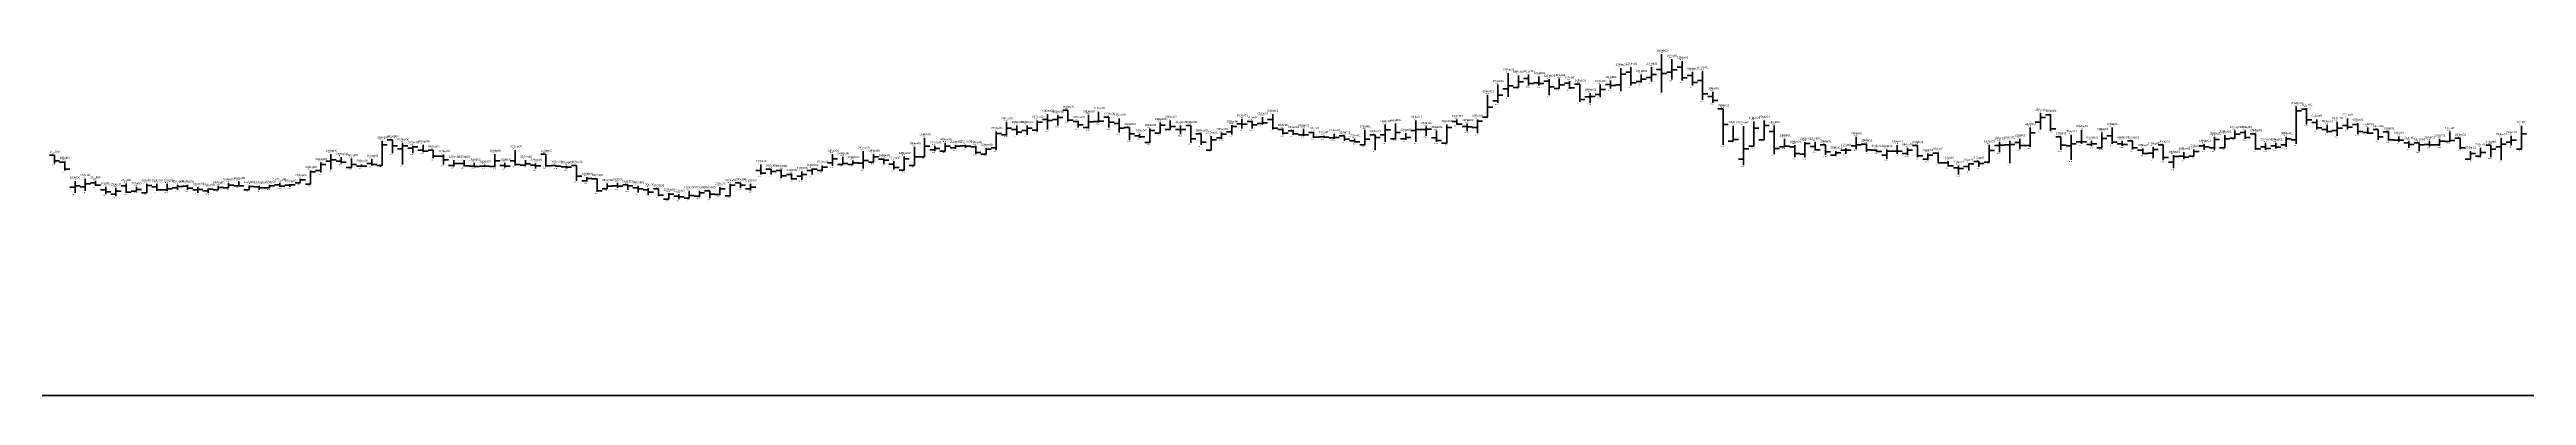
# Model space of a CAD drawing. Header units: inches. Extents: x 0 to 30000, y -20 to 2443.
# Drawn here: x 1365.5 to 1607.5, y 0 to 33.8 of the extents above; entities that cross this region are included whole.
import ezdxf

# ---------------------------------------------------------------- set-up
doc = ezdxf.new("R2010")
doc.units = ezdxf.units.IN
doc.header["$MEASUREMENT"] = 0
for name, color, linetype in [('axis', 7, 'Continuous'), ('DATE', 7, 'Continuous'), ('Graph', 7, 'Continuous'), ('Rate', 7, 'Continuous')]:
    doc.layers.add(name, color=color, linetype=linetype)
doc.styles.get("Standard").update_dxf_attribs({"font": 'arial.ttf'})

msp = doc.modelspace()

# ---------------------------------------------------------------- linework, layer by layer
at = {"layer": 'axis', "color": 7, "lineweight": 35}
msp.add_line((0, 0), (30000, 0), dxfattribs=at)
at = {"layer": 'Graph', "color": 3, "lineweight": 35}
for p, q in [((1508, 31.5), (1508, 29.2)), ((1519, 32), (1519, 29.75)), ((1522, 32.1), (1522, 30.7)), ((1524, 31.6), (1523.5, 31.6)), ((1524, 32.89), (1524, 30.91)), ((1524, 31.845), (1524.5, 31.845)), ((1506, 29.39), (1506, 27.2)), ((1507, 30.4), (1507, 28.6)), ((1507, 29.355), (1507.5, 29.355)), ((1508, 30), (1507.5, 30)), ((1508, 30.27), (1508.5, 30.27)), ((1509, 30.105), (1508.5, 30.105)), ((1509, 31.3), (1509, 30.105)), ((1509, 30.68), (1509.5, 30.68)), ((1513, 30.005), (1512.5, 30.005)), ((1513, 30.99), (1513, 30.005)), ((1513, 30.38), (1513.5, 30.38)), ((1516, 29.2), (1515.5, 29.2)), ((1516, 29.55), (1516, 28.62)), ((1516, 29.23), (1516.5, 29.23)), ((1517, 29.425), (1516.5, 29.425)), ((1517, 30.4), (1517, 29.21)), ((1517, 29.93), (1517.5, 29.93)), ((1519, 30.37), (1518.5, 30.37)), ((1519, 31.415), (1519.5, 31.415)), ((1521, 30.69), (1520.5, 30.69)), ((1521, 31.39), (1521, 30.6)), ((1521, 30.92), (1521.5, 30.92)), ((1522, 31.1), (1521.5, 31.1)), ((1522, 31.375), (1522.5, 31.375)), ((1459, 26.745), (1459, 25.43)), ((1462, 26.9), (1462, 25.8)), ((1462, 26.725), (1462.5, 26.725)), ((1464, 27), (1463.5, 27)), ((1464, 27.4), (1464, 26.41)), ((1464, 27.175), (1464.5, 27.175)), ((1467, 27.44), (1467, 26.11)), ((1467, 26.765), (1467.5, 26.765)), ((1468, 26.8), (1467.5, 26.8)), ((1468, 27.75), (1468, 26.7)), ((1468, 26.83), (1468.5, 26.83)), ((1474, 26.69), (1474, 25.65)), ((1475, 26.9), (1475, 26)), ((1484, 27.225), (1484, 26.5)), ((1484, 26.655), (1484.5, 26.655)), ((1499, 26.9), (1499, 24.8)), ((1505, 27), (1505, 25.65)), ((1505, 26.815), (1505.5, 26.815)), ((1506, 27.2), (1505.5, 27.2)), ((1506, 28.2), (1506.5, 28.2)), ((1507, 28.8), (1506.5, 28.8)), ((1532, 26.8), (1532, 24.38)), ((1533, 26.9), (1533, 25)), ((1560, 26.73), (1559.5, 26.73)), ((1560, 27.6), (1560, 26)), ((1560, 27.18), (1560.5, 27.18)), ((1585, 28.245), (1585, 24.6)), ((1585, 27.825), (1585.5, 27.825)), ((1589, 26.77), (1589, 25.4)), ((1398, 24.9), (1398, 22.5)), ((1398, 24.515), (1398.5, 24.515)), ((1400, 24.69), (1400, 22.6)), ((1400, 24.415), (1400.5, 24.415)), ((1401, 24.4), (1401, 23.7)), ((1401, 24.31), (1401.5, 24.31)), ((1450, 24.3), (1450, 22.5)), ((1451, 25.2), (1451, 23.35)), ((1451, 24.385), (1451.5, 24.385)), ((1452, 24.4), (1452, 23.9)), ((1453, 24.69), (1453, 23.9)), ((1453, 24.385), (1453.5, 24.385)), ((1454, 24.2), (1453.5, 24.2)), ((1454, 24.47), (1454, 24.11)), ((1454, 24.395), (1454.5, 24.395)), ((1458, 24.2), (1457.5, 24.2)), ((1458, 25.8), (1458, 24)), ((1458, 25.615), (1458.5, 25.615)), ((1459, 25.5), (1458.5, 25.5)), ((1459, 26.145), (1459.5, 26.145)), ((1461, 25.9), (1460.5, 25.9)), ((1461, 26.4), (1461, 25.5)), ((1461, 26.145), (1461.5, 26.145)), ((1462, 25.945), (1461.5, 25.945)), ((1467, 26.22), (1466.5, 26.22)), ((1473, 24.75), (1472.5, 24.75)), ((1473, 26.1), (1473, 24.7)), ((1473, 25.905), (1473.5, 25.905)), ((1474, 25.65), (1473.5, 25.65)), ((1474, 26.425), (1474.5, 26.425)), ((1475, 26), (1474.5, 26)), ((1475, 26.29), (1475.5, 26.29)), ((1479, 25.35), (1479, 24)), ((1479, 24.99), (1479.5, 24.99)), ((1480, 25.2), (1479.5, 25.2)), ((1480, 25.7), (1480, 25.105)), ((1480, 25.555), (1480.5, 25.555)), ((1481, 25.785), (1480.5, 25.785)), ((1481, 26.44), (1481, 25.505)), ((1481, 26.295), (1481.5, 26.295)), ((1484, 26.61), (1483.5, 26.61)), ((1491, 25.2), (1490.5, 25.2)), ((1491, 25.6), (1491, 25.1)), ((1491, 25.225), (1491.5, 25.225)), ((1494, 24.51), (1493.5, 24.51)), ((1494, 25.97), (1494, 24.51)), ((1494, 25.07), (1494.5, 25.07)), ((1496, 25.49), (1495.5, 25.49)), ((1496, 26.495), (1496, 24.8)), ((1496, 25.975), (1496.5, 25.975)), ((1497, 25.105), (1496.5, 25.105)), ((1497, 26.595), (1497, 25.105)), ((1497, 25.725), (1497.5, 25.725)), ((1498, 25.11), (1497.5, 25.11)), ((1498, 25.65), (1498, 25)), ((1498, 25.24), (1498.5, 25.24)), ((1499, 25.9), (1498.5, 25.9)), ((1499, 26.005), (1499.5, 26.005)), ((1500, 26), (1499.5, 26)), ((1500, 26.295), (1500, 25.4)), ((1500, 26.045), (1500.5, 26.045)), ((1502, 24.66), (1501.5, 24.66)), ((1502, 26.5), (1502, 24.66)), ((1502, 26.22), (1502.5, 26.22)), ((1505, 26.2), (1504.5, 26.2)), ((1530, 24.855), (1529.5, 24.855)), ((1530, 26.38), (1530, 24.855)), ((1530, 25.045), (1530.5, 25.045)), ((1531, 26.35), (1531, 22.535)), ((1532, 24.38), (1531.5, 24.38)), ((1532, 26.13), (1532.5, 26.13)), ((1533, 25), (1532.5, 25)), ((1533, 26.395), (1533.5, 26.395)), ((1535, 24.3), (1534.5, 24.3)), ((1535, 25.1), (1535, 24.3)), ((1535, 24.39), (1535.5, 24.39)), ((1537, 24.775), (1537, 23.265)), ((1537, 24.645), (1537.5, 24.645)), ((1542, 24.4), (1541.5, 24.4)), ((1542, 25.28), (1542, 24.1)), ((1542, 24.505), (1542.5, 24.505)), ((1547, 24.2), (1547, 23.51)), ((1555, 24.5), (1555, 22.795)), ((1556, 24.45), (1555.5, 24.45)), ((1556, 24.795), (1556, 23.8)), ((1556, 24.47), (1556.5, 24.47)), ((1557, 24.5), (1556.5, 24.5)), ((1557, 24.9), (1557, 22.71)), ((1557, 24.535), (1557.5, 24.535)), ((1559, 24.45), (1558.5, 24.45)), ((1559, 26.2), (1559, 24.3)), ((1559, 25.695), (1559.5, 25.695)), ((1563, 24.4), (1562.5, 24.4)), ((1563, 25.5), (1563, 23.03)), ((1563, 24.6), (1563.5, 24.6)), ((1564, 24.8), (1563.5, 24.8)), ((1564, 25.99), (1564, 24.6)), ((1564, 24.8), (1564.5, 24.8)), ((1565, 24.55), (1564.5, 24.55)), ((1565, 24.9), (1565, 24.365)), ((1565, 24.595), (1565.5, 24.595)), ((1566, 24.225), (1565.5, 24.225)), ((1566, 25.715), (1566, 24.225)), ((1566, 25.14), (1566.5, 25.14)), ((1571, 24.3), (1571, 23.2)), ((1577, 24.2), (1576.5, 24.2)), ((1577, 25.295), (1577, 24)), ((1577, 25.03), (1577.5, 25.03)), ((1578, 24.2), (1577.5, 24.2)), ((1578, 25.465), (1578, 24.2)), ((1578, 25.11), (1578.5, 25.11)), ((1579, 25.145), (1578.5, 25.145)), ((1579, 25.9), (1579, 25.14)), ((1579, 25.56), (1579.5, 25.56)), ((1584, 24.5), (1583.5, 24.5)), ((1584, 25.3), (1584, 24.3)), ((1584, 25.09), (1584.5, 25.09)), ((1585, 25), (1584.5, 25)), ((1589, 25.9), (1588.5, 25.9)), ((1589, 26.125), (1589.5, 26.125)), ((1599, 24.5), (1598.5, 24.5)), ((1599, 25.095), (1599, 24.41)), ((1599, 24.865), (1599.5, 24.865)), ((1600, 24.83), (1599.5, 24.83)), ((1600, 25.8), (1600, 24.83)), ((1600, 24.945), (1600.5, 24.945)), ((1603, 24.2), (1603, 23.41)), ((1605, 24.3), (1604.5, 24.3)), ((1605, 25.205), (1605, 23)), ((1605, 24.58), (1605.5, 24.58)), ((1606, 24.78), (1605.5, 24.78)), ((1606, 25.4), (1606, 24.435)), ((1606, 24.98), (1606.5, 24.98)), ((1607, 26.38), (1607, 24.075)), ((1607, 25.575), (1607.5, 25.575)), ((1391, 22), (1391, 20.65)), ((1391, 21.865), (1391.5, 21.865)), ((1392, 22), (1391.5, 22)), ((1392, 22.78), (1392, 21.8)), ((1392, 22.59), (1392.5, 22.59)), ((1393, 22.9), (1392.5, 22.9)), ((1393, 23.6), (1393, 22.1)), ((1393, 23.045), (1393.5, 23.045)), ((1395, 22.305), (1394.5, 22.305)), ((1395, 23.16), (1395, 22.3)), ((1395, 22.58), (1395.5, 22.58)), ((1396, 22.415), (1395.5, 22.415)), ((1396, 22.6), (1396, 22.4)), ((1396, 22.43), (1396.5, 22.43)), ((1398, 22.5), (1397.5, 22.5)), ((1400, 24.105), (1399.5, 24.105)), ((1401, 24.19), (1400.5, 24.19)), ((1405, 22.5), (1404.5, 22.5)), ((1405, 23), (1405, 22.4)), ((1405, 22.7), (1405.5, 22.7)), ((1408, 22.415), (1407.5, 22.415)), ((1408, 22.55), (1408, 22.38)), ((1408, 22.415), (1408.5, 22.415)), ((1409, 22.4), (1408.5, 22.4)), ((1409, 23.6), (1409, 22.31)), ((1409, 22.96), (1409.5, 22.96)), ((1412, 22.525), (1411.5, 22.525)), ((1412, 23), (1412, 22.525)), ((1412, 22.665), (1412.5, 22.665)), ((1439, 21.89), (1439, 21.1)), ((1440, 22), (1439.5, 22)), ((1440, 22.2), (1440, 21.6)), ((1440, 22.12), (1440.5, 22.12)), ((1441, 22), (1440.5, 22)), ((1441, 22.5), (1441, 21.95)), ((1441, 22.31), (1441.5, 22.31)), ((1442, 22.75), (1441.5, 22.75)), ((1442, 23.6), (1442, 22.45)), ((1442, 23.13), (1442.5, 23.13)), ((1443, 22.6), (1442.5, 22.6)), ((1443, 23.34), (1443, 22.6)), ((1443, 22.695), (1443.5, 22.695)), ((1444, 22.6), (1443.5, 22.6)), ((1444, 22.98), (1444, 22.6)), ((1444, 22.76), (1444.5, 22.76)), ((1445, 22.725), (1444.5, 22.725)), ((1445, 23.9), (1445, 22.2)), ((1445, 22.965), (1445.5, 22.965)), ((1446, 22.81), (1445.5, 22.81)), ((1446, 23.59), (1446, 22.8)), ((1446, 23.345), (1446.5, 23.345)), ((1449, 22.025), (1448.5, 22.025)), ((1449, 23.365), (1449, 22.025)), ((1449, 23.15), (1449.5, 23.15)), ((1450, 22.5), (1449.5, 22.5)), ((1450, 23.33), (1450.5, 23.33)), ((1451, 23.35), (1450.5, 23.35)), ((1452, 24.03), (1451.5, 24.03)), ((1452, 24.145), (1452.5, 24.145)), ((1453, 23.9), (1452.5, 23.9)), ((1457, 23.6), (1456.5, 23.6)), ((1457, 24.18), (1457, 23.6)), ((1457, 24.09), (1457.5, 24.09)), ((1479, 24), (1478.5, 24)), ((1531, 23.1), (1530.5, 23.1)), ((1531, 24.13), (1531.5, 24.13)), ((1537, 23.6), (1536.5, 23.6)), ((1540, 23.515), (1539.5, 23.515)), ((1540, 23.9), (1540, 23.515)), ((1540, 23.735), (1540.5, 23.735)), ((1541, 23.99), (1540.5, 23.99)), ((1541, 24.185), (1541, 23.64)), ((1541, 23.995), (1541.5, 23.995)), ((1545, 23.5), (1544.5, 23.5)), ((1545, 24.05), (1545, 23.155)), ((1545, 23.89), (1545.5, 23.89)), ((1547, 23.65), (1546.5, 23.65)), ((1547, 23.98), (1547.5, 23.98)), ((1549, 23.1), (1548.5, 23.1)), ((1549, 23.66), (1549, 23.01)), ((1549, 23.49), (1549.5, 23.49)), ((1553, 22.395), (1552.5, 22.395)), ((1553, 22.7), (1553, 22)), ((1553, 22.64), (1553.5, 22.64)), ((1555, 22.8), (1554.5, 22.8)), ((1555, 23.945), (1555.5, 23.945)), ((1571, 23.695), (1570.5, 23.695)), ((1571, 24.045), (1571.5, 24.045)), ((1573, 22.8), (1572.5, 22.8)), ((1573, 23.5), (1573, 22.215)), ((1573, 23.355), (1573.5, 23.355)), ((1575, 23.4), (1574.5, 23.4)), ((1575, 24.06), (1575, 23.4)), ((1575, 23.86), (1575.5, 23.86)), ((1602, 23.115), (1601.5, 23.115)), ((1602, 23.9), (1602, 23.11)), ((1602, 23.665), (1602.5, 23.665)), ((1603, 23.41), (1602.5, 23.41)), ((1603, 23.77), (1603.5, 23.77)), ((1607, 24.1), (1606.5, 24.1)), ((1368, 20.355), (1367.5, 20.355)), ((1368, 20.965), (1368, 19.805)), ((1368, 20.485), (1368.5, 20.485)), ((1369, 20.4), (1368.5, 20.4)), ((1369, 21.2), (1369, 20.005)), ((1369, 20.695), (1369.5, 20.695)), ((1372, 19.7), (1371.5, 19.7)), ((1372, 20.3), (1372, 19.5)), ((1372, 19.99), (1372.5, 19.99)), ((1374, 19.985), (1373.5, 19.985)), ((1374, 20.39), (1374, 19.985)), ((1374, 20.155), (1374.5, 20.155)), ((1375, 19.8), (1374.5, 19.8)), ((1375, 20.7), (1375, 19.8)), ((1375, 20.545), (1375.5, 20.545)), ((1377, 20.1), (1376.5, 20.1)), ((1377, 20.685), (1377, 20.025)), ((1377, 20.215), (1377.5, 20.215)), ((1378, 20.3), (1377.5, 20.3)), ((1378, 20.59), (1378, 20.1)), ((1378, 20.425), (1378.5, 20.425)), ((1380, 20.12), (1379.5, 20.12)), ((1380, 20.36), (1380, 19.825)), ((1380, 20.135), (1380.5, 20.135)), ((1381, 20), (1380.5, 20)), ((1381, 20.25), (1381, 19.82)), ((1381, 20.17), (1381.5, 20.17)), ((1382, 20.1), (1381.5, 20.1)), ((1382, 20.49), (1382, 20.1)), ((1382, 20.33), (1382.5, 20.33)), ((1383, 20.3), (1382.5, 20.3)), ((1383, 20.8), (1383, 20.3)), ((1383, 20.57), (1383.5, 20.57)), ((1384, 20.505), (1383.5, 20.505)), ((1384, 20.925), (1384, 20.5)), ((1384, 20.505), (1384.5, 20.505)), ((1385, 20.1), (1384.5, 20.1)), ((1385, 20.54), (1385, 20.1)), ((1385, 20.44), (1385.5, 20.44)), ((1387, 20.3), (1386.5, 20.3)), ((1387, 20.56), (1387, 20.3)), ((1387, 20.5), (1387.5, 20.5)), ((1389, 20.55), (1388.5, 20.55)), ((1389, 20.65), (1389, 20.405)), ((1389, 20.605), (1389.5, 20.605)), ((1390, 20.8), (1389.5, 20.8)), ((1390, 21.2), (1390, 20.8)), ((1390, 21.075), (1390.5, 21.075)), ((1391, 20.655), (1390.5, 20.655)), ((1418, 21), (1417.5, 21)), ((1418, 21.35), (1418, 20.91)), ((1418, 21.215), (1418.5, 21.215)), ((1420, 20.2), (1419.5, 20.2)), ((1420, 20.725), (1420, 20.2)), ((1420, 20.48), (1420.5, 20.48)), ((1426, 19.79), (1426, 19.2)), ((1426, 19.68), (1426.5, 19.68)), ((1428, 20), (1428, 19.3)), ((1428, 19.57), (1428.5, 19.57)), ((1429, 19.5), (1428.5, 19.5)), ((1429, 20), (1429, 19.4)), ((1429, 19.8), (1429.5, 19.8)), ((1431, 19.65), (1430.5, 19.65)), ((1431, 20.38), (1431, 19.6)), ((1431, 20.195), (1431.5, 20.195)), ((1432, 19.525), (1431.5, 19.525)), ((1432, 20.68), (1432, 19.525)), ((1432, 20.555), (1432.5, 20.555)), ((1434, 20.215), (1433.5, 20.215)), ((1434, 20.7), (1434, 20.035)), ((1434, 20.375), (1434.5, 20.375)), ((1439, 21.45), (1438.5, 21.45)), ((1439, 21.595), (1439.5, 21.595)), ((1426, 19.21), (1425.5, 19.21)), ((1428, 19.3), (1427.5, 19.3))]:
    msp.add_line(p, q, dxfattribs=at)
at = {"layer": 'Graph', "color": 1, "lineweight": 35}
for p, q in [((1520, 31.6), (1519.5, 31.6)), ((1520, 32.1), (1520, 30.3)), ((1523, 31.89), (1522.5, 31.89)), ((1523, 33.37), (1523, 29.61)), ((1523, 31.48), (1523.5, 31.48)), ((1525, 32.1), (1524.5, 32.1)), ((1525, 32.7), (1525, 30.8)), ((1526, 31.61), (1526, 30.3)), ((1527, 31.74), (1527, 28.9)), ((1510, 31), (1509.5, 31)), ((1510, 31.39), (1510, 30.315)), ((1510, 30.515), (1510.5, 30.515)), ((1511, 30.58), (1510.5, 30.58)), ((1511, 31.19), (1511, 30.31)), ((1511, 30.5), (1511.5, 30.5)), ((1512, 30.75), (1511.5, 30.75)), ((1512, 30.925), (1512, 29.35)), ((1512, 30.165), (1512.5, 30.165)), ((1514, 30.54), (1513.5, 30.54)), ((1514, 30.75), (1514, 30)), ((1514, 30.09), (1514.5, 30.09)), ((1515, 30.45), (1514.5, 30.45)), ((1515, 30.45), (1515, 28.7)), ((1518, 30.4), (1517.5, 30.4)), ((1518, 30.8), (1518, 30.015)), ((1518, 30.305), (1518.5, 30.305)), ((1520, 30.56), (1520.5, 30.56)), ((1525, 31.045), (1525.5, 31.045)), ((1526, 31.3), (1525.5, 31.3)), ((1526, 30.615), (1526.5, 30.615)), ((1527, 30.8), (1526.5, 30.8)), ((1527, 29.495), (1527.5, 29.495)), ((1528, 29.25), (1527.5, 29.25)), ((1528, 29.685), (1528, 28.62)), ((1463, 27), (1462.5, 27)), ((1463, 27.5), (1463, 26.01)), ((1463, 26.89), (1463.5, 26.89)), ((1465, 27.9), (1464.5, 27.9)), ((1465, 27.9), (1465, 26.805)), ((1465, 26.92), (1465.5, 26.92)), ((1466, 26.8), (1465.5, 26.8)), ((1466, 26.87), (1466, 26.2)), ((1469, 27.2), (1468.5, 27.2)), ((1469, 27.2), (1469, 26.205)), ((1469, 26.72), (1469.5, 26.72)), ((1470, 27.1), (1470, 25.7)), ((1482, 27.04), (1482, 26.1)), ((1483, 26.78), (1482.5, 26.78)), ((1483, 26.84), (1483, 26.1)), ((1485, 27), (1484.5, 27)), ((1485, 27.5), (1485, 26)), ((1503, 26.8), (1502.5, 26.8)), ((1503, 26.975), (1503, 26.5)), ((1515, 28.955), (1515.5, 28.955)), ((1528, 28.85), (1528.5, 28.85)), ((1529, 28.03), (1528.5, 28.03)), ((1529, 28.03), (1529, 24.51)), ((1561, 27.45), (1560.5, 27.45)), ((1561, 27.5), (1561, 25.89)), ((1586, 28), (1585.5, 28)), ((1586, 28.1), (1586, 26.51)), ((1586, 26.94), (1586.5, 26.94)), ((1587, 26.7), (1586.5, 26.7)), ((1587, 27), (1587, 26)), ((1590, 27.1), (1590, 26)), ((1591, 26.635), (1591, 25.56)), ((1399, 25), (1398.5, 25)), ((1399, 25), (1399, 23.7)), ((1399, 24.41), (1399.5, 24.41)), ((1402, 24.5), (1402, 23.805)), ((1455, 24.4), (1454.5, 24.4)), ((1455, 24.5), (1455, 24.2)), ((1455, 24.385), (1455.5, 24.385)), ((1456, 24.3), (1455.5, 24.3)), ((1456, 24.4), (1456, 23.635)), ((1460, 26), (1459.5, 26)), ((1460, 26.4), (1460, 25.5)), ((1460, 25.735), (1460.5, 25.735)), ((1466, 26.45), (1466.5, 26.45)), ((1470, 26.6), (1469.5, 26.6)), ((1470, 26.125), (1470.5, 26.125)), ((1471, 26.2), (1470.5, 26.2)), ((1471, 26.2), (1471, 24.975)), ((1471, 25.585), (1471.5, 25.585)), ((1472, 25.4), (1471.5, 25.4)), ((1472, 25.57), (1472, 25.205)), ((1472, 25.305), (1472.5, 25.305)), ((1476, 26.005), (1475.5, 26.005)), ((1476, 26.4), (1476, 25.555)), ((1476, 25.995), (1476.5, 25.995)), ((1477, 26.4), (1476.5, 26.4)), ((1477, 26.4), (1477, 24.72)), ((1477, 25.09), (1477.5, 25.09)), ((1478, 25.575), (1477.5, 25.575)), ((1478, 25.575), (1478, 24.5)), ((1478, 24.775), (1478.5, 24.775)), ((1482, 26.55), (1481.5, 26.55)), ((1482, 26.525), (1482.5, 26.525)), ((1483, 26.465), (1483.5, 26.465)), ((1485, 26.15), (1485.5, 26.15)), ((1486, 26), (1485.5, 26)), ((1486, 26.1), (1486, 25.515)), ((1486, 25.635), (1486.5, 25.635)), ((1487, 25.89), (1486.5, 25.89)), ((1487, 25.9), (1487, 25.5)), ((1487, 25.58), (1487.5, 25.58)), ((1488, 25.5), (1487.5, 25.5)), ((1488, 26.07), (1488, 25.405)), ((1488, 25.495), (1488.5, 25.495)), ((1489, 25.7), (1488.5, 25.7)), ((1489, 25.795), (1489, 25.2)), ((1489, 25.25), (1489.5, 25.25)), ((1490, 25.3), (1489.5, 25.3)), ((1490, 25.4), (1490, 25.21)), ((1490, 25.265), (1490.5, 25.265)), ((1492, 25.38), (1491.5, 25.38)), ((1492, 25.38), (1492, 24.9)), ((1492, 25.055), (1492.5, 25.055)), ((1493, 24.9), (1492.5, 24.9)), ((1493, 25.085), (1493, 24.765)), ((1493, 24.795), (1493.5, 24.795)), ((1495, 25.5), (1494.5, 25.5)), ((1495, 25.5), (1495, 24)), ((1495, 25.215), (1495.5, 25.215)), ((1501, 25.2), (1500.5, 25.2)), ((1501, 25.9), (1501, 24.805)), ((1501, 24.925), (1501.5, 24.925)), ((1503, 26.52), (1503.5, 26.52)), ((1504, 26.3), (1503.5, 26.3)), ((1504, 26.59), (1504, 25.855)), ((1504, 26.28), (1504.5, 26.28)), ((1529, 26.495), (1529.5, 26.495)), ((1534, 25.81), (1533.5, 25.81)), ((1534, 26.395), (1534, 23.61)), ((1536, 24.3), (1535.5, 24.3)), ((1536, 24.48), (1536, 23.3)), ((1538, 24.355), (1537.5, 24.355)), ((1538, 24.8), (1538, 23.94)), ((1539, 24.5), (1538.5, 24.5)), ((1539, 24.5), (1539, 23.525)), ((1543, 24.59), (1542.5, 24.59)), ((1543, 24.6), (1543, 23.815)), ((1546, 24.49), (1546, 23.615)), ((1548, 24.445), (1547.5, 24.445)), ((1548, 24.45), (1548, 23.3)), ((1558, 24.745), (1557.5, 24.745)), ((1558, 25.1), (1558, 24.1)), ((1558, 24.435), (1558.5, 24.435)), ((1561, 26.085), (1561.5, 26.085)), ((1562, 25.3), (1561.5, 25.3)), ((1562, 25.3), (1562, 24.005)), ((1562, 24.47), (1562.5, 24.47)), ((1567, 25.4), (1566.5, 25.4)), ((1567, 26.2), (1567, 24.6)), ((1567, 24.78), (1567.5, 24.78)), ((1568, 24.6), (1567.5, 24.6)), ((1568, 24.9), (1568, 24.41)), ((1568, 24.54), (1568.5, 24.54)), ((1569, 24.9), (1568.5, 24.9)), ((1569, 24.9), (1569, 24.05)), ((1569, 24.21), (1569.5, 24.21)), ((1572, 24.5), (1571.5, 24.5)), ((1572, 24.5), (1572, 23.01)), ((1576, 24.4), (1575.5, 24.4)), ((1576, 24.57), (1576, 24.02)), ((1576, 24.305), (1576.5, 24.305)), ((1580, 25.7), (1579.5, 25.7)), ((1580, 25.9), (1580, 25.1)), ((1580, 25.24), (1580.5, 25.24)), ((1581, 25.595), (1580.5, 25.595)), ((1581, 25.595), (1581, 24.005)), ((1582, 24.3), (1581.5, 24.3)), ((1582, 24.695), (1582, 24.03)), ((1583, 24.4), (1582.5, 24.4)), ((1583, 24.7), (1583, 24.15)), ((1583, 24.29), (1583.5, 24.29)), ((1587, 26.175), (1587.5, 26.175)), ((1588, 26), (1587.5, 26)), ((1588, 26.475), (1588, 25.71)), ((1588, 25.815), (1588.5, 25.815)), ((1590, 26.4), (1589.5, 26.4)), ((1590, 26.24), (1590.5, 26.24)), ((1591, 26.5), (1590.5, 26.5)), ((1591, 25.815), (1591.5, 25.815)), ((1592, 25.7), (1591.5, 25.7)), ((1592, 26.2), (1592, 25.6)), ((1592, 25.65), (1592.5, 25.65)), ((1593, 26), (1592.5, 26)), ((1593, 26), (1593, 25)), ((1593, 25.29), (1593.5, 25.29)), ((1594, 25.775), (1593.5, 25.775)), ((1594, 25.775), (1594, 24.93)), ((1594, 25.01), (1594.5, 25.01)), ((1595, 24.965), (1594.5, 24.965)), ((1595, 25.34), (1595, 24.8)), ((1595, 24.955), (1595.5, 24.955)), ((1596, 24.715), (1595.5, 24.715)), ((1596, 24.865), (1596, 24.205)), ((1596, 24.54), (1596.5, 24.54)), ((1597, 24.69), (1596.5, 24.69)), ((1597, 24.7), (1597, 23.9)), ((1597, 24.495), (1597.5, 24.495)), ((1598, 24.55), (1597.5, 24.55)), ((1598, 24.89), (1598, 24.355)), ((1598, 24.52), (1598.5, 24.52)), ((1601, 25.15), (1600.5, 25.15)), ((1601, 25.15), (1601, 24.1)), ((1601, 24.215), (1601.5, 24.215)), ((1604, 24.475), (1603.5, 24.475)), ((1604, 24.475), (1604, 23.315)), ((1366, 23.5), (1365.5, 23.5)), ((1366, 23.5), (1366, 22.7)), ((1366, 22.95), (1366.5, 22.95)), ((1367, 22.8), (1366.5, 22.8)), ((1367, 22.89), (1367, 22)), ((1367, 22.125), (1367.5, 22.125)), ((1394, 22.9), (1393.5, 22.9)), ((1394, 23.3), (1394, 22.7)), ((1394, 22.83), (1394.5, 22.83)), ((1397, 22.7), (1396.5, 22.7)), ((1397, 23.1), (1397, 22.5)), ((1397, 22.59), (1397.5, 22.59)), ((1402, 24), (1401.5, 24)), ((1402, 23.885), (1402.5, 23.885)), ((1403, 24), (1402.5, 24)), ((1403, 24), (1403, 23.2)), ((1403, 23.39), (1403.5, 23.39)), ((1404, 23.4), (1403.5, 23.4)), ((1404, 23.55), (1404, 22.6)), ((1404, 23.045), (1404.5, 23.045)), ((1406, 22.7), (1405.5, 22.7)), ((1406, 23), (1406, 22.4)), ((1406, 22.465), (1406.5, 22.465)), ((1407, 22.42), (1406.5, 22.42)), ((1407, 22.75), (1407, 22.4)), ((1407, 22.405), (1407.5, 22.405)), ((1410, 22.5), (1409.5, 22.5)), ((1410, 22.75), (1410, 22.3)), ((1410, 22.41), (1410.5, 22.41)), ((1411, 22.95), (1410.5, 22.95)), ((1411, 24), (1411, 22.5)), ((1411, 22.585), (1411.5, 22.585)), ((1413, 22.505), (1412.5, 22.505)), ((1413, 22.695), (1413, 22.2)), ((1413, 22.455), (1413.5, 22.455)), ((1414, 23.6), (1413.5, 23.6)), ((1414, 23.6), (1414, 22.4)), ((1414, 22.445), (1414.5, 22.445)), ((1415, 22.5), (1414.5, 22.5)), ((1415, 22.5), (1415, 22.355)), ((1415, 22.415), (1415.5, 22.415)), ((1416, 22.35), (1415.5, 22.35)), ((1416, 22.45), (1416, 22.2)), ((1416, 22.33), (1416.5, 22.33)), ((1417, 22.5), (1416.5, 22.5)), ((1417, 22.5), (1417, 21)), ((1435, 22.005), (1434.5, 22.005)), ((1435, 22.57), (1435, 21.6)), ((1436, 22.14), (1435.5, 22.14)), ((1436, 22.14), (1436, 21.6)), ((1436, 21.89), (1436.5, 21.89)), ((1437, 22), (1436.5, 22)), ((1437, 22.09), (1437, 21.25)), ((1447, 23.12), (1446.5, 23.12)), ((1447, 23.14), (1447, 22.605)), ((1447, 23), (1447.5, 23)), ((1448, 22.605), (1447.5, 22.605)), ((1448, 22.9), (1448, 22.11)), ((1448, 22.29), (1448.5, 22.29)), ((1456, 23.765), (1456.5, 23.765)), ((1534, 24.15), (1534.5, 24.15)), ((1536, 23.66), (1536.5, 23.66)), ((1538, 24.02), (1538.5, 24.02)), ((1539, 23.815), (1539.5, 23.815)), ((1543, 24.025), (1543.5, 24.025)), ((1544, 23.995), (1543.5, 23.995)), ((1544, 24.06), (1544, 23.8)), ((1544, 23.855), (1544.5, 23.855)), ((1546, 23.9), (1545.5, 23.9)), ((1546, 23.88), (1546.5, 23.88)), ((1548, 23.43), (1548.5, 23.43)), ((1550, 23.69), (1549.5, 23.69)), ((1550, 23.775), (1550, 22.71)), ((1550, 22.755), (1550.5, 22.755)), ((1551, 22.75), (1550.5, 22.75)), ((1551, 22.9), (1551, 22.4)), ((1551, 22.45), (1551.5, 22.45)), ((1552, 22.25), (1551.5, 22.25)), ((1552, 22.5), (1552, 21.61)), ((1552, 22.205), (1552.5, 22.205)), ((1554, 22.89), (1553.5, 22.89)), ((1554, 22.9), (1554, 22.35)), ((1554, 22.685), (1554.5, 22.685)), ((1570, 24), (1569.5, 24)), ((1570, 24.135), (1570, 23.6)), ((1570, 23.65), (1570.5, 23.65)), ((1572, 23.285), (1572.5, 23.285)), ((1574, 23.4), (1573.5, 23.4)), ((1574, 23.8), (1574, 23.1)), ((1574, 23.295), (1574.5, 23.295)), ((1581, 24.13), (1581.5, 24.13)), ((1582, 24.165), (1582.5, 24.165)), ((1604, 24.09), (1604.5, 24.09)), ((1370, 20.8), (1369.5, 20.8)), ((1370, 20.995), (1370, 20.5)), ((1370, 20.575), (1370.5, 20.575)), ((1371, 20.125), (1370.5, 20.125)), ((1371, 20.4), (1371, 19.7)), ((1371, 19.915), (1371.5, 19.915)), ((1373, 20.5), (1372.5, 20.5)), ((1373, 20.725), (1373, 19.815)), ((1373, 19.895), (1373.5, 19.895)), ((1376, 20.405), (1375.5, 20.405)), ((1376, 20.695), (1376, 20)), ((1376, 20.12), (1376.5, 20.12)), ((1379, 20.48), (1378.5, 20.48)), ((1379, 20.6), (1379, 20.1)), ((1379, 20.26), (1379.5, 20.26)), ((1386, 20.415), (1385.5, 20.415)), ((1386, 20.5), (1386, 20.1)), ((1386, 20.31), (1386.5, 20.31)), ((1388, 20.6), (1387.5, 20.6)), ((1388, 20.78), (1388, 20.405)), ((1388, 20.475), (1388.5, 20.475)), ((1417, 21.45), (1417.5, 21.45)), ((1419, 21.2), (1418.5, 21.2)), ((1419, 21.2), (1419, 19.9)), ((1419, 20.01), (1419.5, 20.01)), ((1421, 20.5), (1420.5, 20.5)), ((1421, 20.8), (1421, 20.3)), ((1421, 20.46), (1421.5, 20.46)), ((1422, 20.6), (1421.5, 20.6)), ((1422, 20.6), (1422, 20.11)), ((1422, 20.495), (1422.5, 20.495)), ((1423, 20.305), (1422.5, 20.305)), ((1423, 20.5), (1423, 19.85)), ((1423, 20.205), (1423.5, 20.205)), ((1424, 20.105), (1423.5, 20.105)), ((1424, 20.285), (1424, 19.63)), ((1424, 19.885), (1424.5, 19.885)), ((1425, 20.2), (1424.5, 20.2)), ((1425, 20.2), (1425, 19.5)), ((1425, 19.575), (1425.5, 19.575)), ((1427, 19.5), (1426.5, 19.5)), ((1427, 19.69), (1427, 19.2)), ((1427, 19.41), (1427.5, 19.41)), ((1430, 20), (1429.5, 20)), ((1430, 20), (1430, 19.3)), ((1430, 19.68), (1430.5, 19.68)), ((1433, 20.8), (1432.5, 20.8)), ((1433, 20.8), (1433, 20.305)), ((1433, 20.575), (1433.5, 20.575)), ((1435, 21.735), (1435.5, 21.735)), ((1437, 21.47), (1437.5, 21.47)), ((1438, 21.6), (1437.5, 21.6)), ((1438, 21.7), (1438, 21.105)), ((1438, 21.175), (1438.5, 21.175))]:
    msp.add_line(p, q, dxfattribs=at)

# ---------------------------------------------------------------- texts
at = {"layer": 'DATE'}
for s, p in [('07Feb01', (1507.5, 31.75)), ('08Feb01', (1508.5, 31.55)), ('09Feb01', (1509.5, 31.64)), ('12Feb01', (1510.5, 31.44)), ('22Feb01', (1518.5, 32.25)), ('23Feb01', (1519.5, 32.35)), ('26Feb01', (1520.5, 31.64)), ('27Feb01', (1521.5, 32.35)), ('28Feb01', (1522.5, 33.62)), ('01Mar01', (1523.5, 33.14)), ('02Mar01', (1524.5, 32.95)), ('05Mar01', (1525.5, 31.86)), ('07Mar01', (1526.5, 31.99)), ('05Feb01', (1505.5, 29.64)), ('06Feb01', (1506.5, 30.65)), ('13Feb01', (1511.5, 31.175)), ('14Feb01', (1512.5, 31.24)), ('15Feb01', (1513.5, 31)), ('16Feb01', (1514.5, 30.7)), ('19Feb01', (1515.5, 29.8)), ('20Feb01', (1516.5, 30.65)), ('21Feb01', (1517.5, 31.05)), ('08Mar01', (1527.5, 29.935)), ('28Nov00', (1458.5, 26.995)), ('29Nov00', (1459.5, 26.65)), ('30Nov00', (1460.5, 26.65)), ('01Dec00', (1461.5, 27.15)), ('04Dec00', (1462.5, 27.75)), ('05Dec00', (1463.5, 27.65)), ('06Dec00', (1464.5, 28.15)), ('07Dec00', (1465.5, 27.12)), ('08Dec00', (1466.5, 27.69)), ('11Dec00', (1467.5, 28)), ('12Dec00', (1468.5, 27.45)), ('13Dec00', (1469.5, 27.35)), ('14Dec00', (1470.5, 26.45)), ('19Dec00', (1473.5, 26.94)), ('20Dec00', (1474.5, 27.15)), ('21Dec00', (1475.5, 26.65)), ('22Dec00', (1476.5, 26.65)), ('29Dec00', (1480.5, 26.69)), ('01Jan01', (1481.5, 27.29)), ('02Jan01', (1482.5, 27.09)), ('03Jan01', (1483.5, 27.475)), ('04Jan01', (1484.5, 27.75)), ('19Jan01', (1495.5, 26.745)), ('22Jan01', (1496.5, 26.845)), ('24Jan01', (1498.5, 27.15)), ('25Jan01', (1499.5, 26.545)), ('30Jan01', (1501.5, 26.75)), ('31Jan01', (1502.5, 27.225)), ('01Feb01', (1503.5, 26.84)), ('02Feb01', (1504.5, 27.25)), ('09Mar01', (1528.5, 28.28)), ('12Mar01', (1529.5, 26.63)), ('13Mar01', (1530.5, 26.6)), ('14Mar01', (1531.5, 27.05)), ('15Mar01', (1532.5, 27.15)), ('16Mar01', (1533.5, 26.645)), ('24Apr01', (1558.5, 26.45)), ('25Apr01', (1559.5, 27.85)), ('26Apr01', (1560.5, 27.75)), ('07May01', (1566.5, 26.45)), ('31May01', (1584.5, 28.495)), ('01Jun01', (1585.5, 28.35)), ('04Jun01', (1586.5, 27.25)), ('05Jun01', (1587.5, 26.725)), ('06Jun01', (1588.5, 27.02)), ('07Jun01', (1589.5, 27.35)), ('08Jun01', (1590.5, 26.885)), ('11Jun01', (1591.5, 26.45)), ('02Jul01', (1606.5, 26.63)), ('31Aug00', (1397.5, 25.15)), ('04Sep00', (1398.5, 25.25)), ('05Sep00', (1399.5, 24.94)), ('06Sep00', (1400.5, 24.65)), ('07Sep00', (1401.5, 24.75)), ('08Sep00', (1402.5, 24.25)), ('20Sep00', (1410.5, 24.25)), ('08Nov00', (1444.5, 24.15)), ('15Nov00', (1449.5, 24.55)), ('16Nov00', (1450.5, 25.45)), ('17Nov00', (1451.5, 24.65)), ('20Nov00', (1452.5, 24.94)), ('21Nov00', (1453.5, 24.72)), ('22Nov00', (1454.5, 24.75)), ('23Nov00', (1455.5, 24.65)), ('24Nov00', (1456.5, 24.43)), ('27Nov00', (1457.5, 26.05)), ('15Dec00', (1471.5, 25.82)), ('18Dec00', (1472.5, 26.35)), ('26Dec00', (1477.5, 25.825)), ('27Dec00', (1478.5, 25.6)), ('28Dec00', (1479.5, 25.95)), ('05Jan01', (1485.5, 26.35)), ('08Jan01', (1486.5, 26.15)), ('09Jan01', (1487.5, 26.32)), ('10Jan01', (1488.5, 26.045)), ('11Jan01', (1489.5, 25.65)), ('12Jan01', (1490.5, 25.85)), ('15Jan01', (1491.5, 25.63)), ('16Jan01', (1492.5, 25.335)), ('17Jan01', (1493.5, 26.22)), ('18Jan01', (1494.5, 25.75)), ('23Jan01', (1497.5, 25.9)), ('29Jan01', (1500.5, 26.15)), ('19Mar01', (1534.5, 25.35)), ('20Mar01', (1535.5, 24.73)), ('21Mar01', (1536.5, 25.025)), ('22Mar01', (1537.5, 25.05)), ('23Mar01', (1538.5, 24.75)), ('26Mar01', (1539.5, 24.15)), ('27Mar01', (1540.5, 24.435)), ('28Mar01', (1541.5, 25.53)), ('29Mar01', (1542.5, 24.85)), ('30Mar01', (1543.5, 24.31)), ('02Apr01', (1544.5, 24.3)), ('03Apr01', (1545.5, 24.74)), ('04Apr01', (1546.5, 24.45)), ('06Apr01', (1547.5, 24.7)), ('10Apr01', (1549.5, 24.025)), ('18Apr01', (1554.5, 24.75)), ('19Apr01', (1555.5, 25.045)), ('20Apr01', (1556.5, 25.15)), ('23Apr01', (1557.5, 25.35)), ('27Apr01', (1561.5, 25.55)), ('30Apr01', (1562.5, 25.75)), ('02May01', (1563.5, 26.24)), ('03May01', (1564.5, 25.15)), ('04May01', (1565.5, 25.965)), ('08May01', (1567.5, 25.15)), ('09May01', (1568.5, 25.15)), ('10May01', (1569.5, 24.385)), ('11May01', (1570.5, 24.55)), ('14May01', (1571.5, 24.75)), ('16May01', (1573.5, 24.05)), ('17May01', (1574.5, 24.31)), ('18May01', (1575.5, 24.82)), ('21May01', (1576.5, 25.545)), ('22May01', (1577.5, 25.715)), ('23May01', (1578.5, 26.15)), ('24May01', (1579.5, 26.15)), ('25May01', (1580.5, 25.845)), ('28May01', (1581.5, 24.945)), ('29May01', (1582.5, 24.95)), ('30May01', (1583.5, 25.55)), ('12Jun01', (1592.5, 26.25)), ('13Jun01', (1593.5, 26.025)), ('14Jun01', (1594.5, 25.59)), ('15Jun01', (1595.5, 25.115)), ('18Jun01', (1596.5, 24.95)), ('19Jun01', (1597.5, 25.14)), ('20Jun01', (1598.5, 25.345)), ('21Jun01', (1599.5, 26.05)), ('22Jun01', (1600.5, 25.4)), ('25Jun01', (1601.5, 24.15)), ('26Jun01', (1602.5, 24.45)), ('27Jun01', (1603.5, 24.725)), ('28Jun01', (1604.5, 25.455)), ('29Jun01', (1605.5, 25.65)), ('17Jul00', (1365.5, 23.75)), ('18Jul00', (1366.5, 23.14)), ('22Aug00', (1390.5, 22.25)), ('23Aug00', (1391.5, 23.03)), ('24Aug00', (1392.5, 23.85)), ('25Aug00', (1393.5, 23.55)), ('28Aug00', (1394.5, 23.41)), ('29Aug00', (1395.5, 22.85)), ('30Aug00', (1396.5, 23.35)), ('11Sep00', (1403.5, 23.8)), ('12Sep00', (1404.5, 23.25)), ('13Sep00', (1405.5, 23.25)), ('14Sep00', (1406.5, 23)), ('15Sep00', (1407.5, 22.8)), ('18Sep00', (1408.5, 23.85)), ('19Sep00', (1409.5, 23)), ('21Sep00', (1411.5, 23.25)), ('22Sep00', (1412.5, 22.945)), ('25Sep00', (1413.5, 23.85)), ('26Sep00', (1414.5, 22.75)), ('27Sep00', (1415.5, 22.7)), ('28Sep00', (1416.5, 22.75)), ('29Sep00', (1417.5, 21.6)), ('25Oct00', (1434.5, 22.82)), ('26Oct00', (1435.5, 22.39)), ('27Oct00', (1436.5, 22.34)), ('30Oct00', (1437.5, 21.95)), ('31Oct00', (1438.5, 22.14)), ('01Nov00', (1439.5, 22.45)), ('02Nov00', (1440.5, 22.75)), ('03Nov00', (1441.5, 23.85)), ('06Nov00', (1442.5, 23.59)), ('07Nov00', (1443.5, 23.23)), ('09Nov00', (1445.5, 23.84)), ('10Nov00', (1446.5, 23.39)), ('13Nov00', (1447.5, 23.15)), ('14Nov00', (1448.5, 23.615)), ('09Apr01', (1548.5, 23.91)), ('11Apr01', (1550.5, 23.15)), ('12Apr01', (1551.5, 22.75)), ('16Apr01', (1552.5, 22.95)), ('17Apr01', (1553.5, 23.15)), ('15May01', (1572.5, 23.75)), ('19Jul00', (1367.5, 21.215)), ('20Jul00', (1368.5, 21.45)), ('21Jul00', (1369.5, 21.245)), ('24Jul00', (1370.5, 20.65)), ('25Jul00', (1371.5, 20.55)), ('26Jul00', (1372.5, 20.975)), ('27Jul00', (1373.5, 20.64)), ('28Jul00', (1374.5, 20.95)), ('31Jul00', (1375.5, 20.945)), ('01Aug00', (1376.5, 20.935)), ('02Aug00', (1377.5, 20.84)), ('03Aug00', (1378.5, 20.85)), ('04Aug00', (1379.5, 20.61)), ('07Aug00', (1380.5, 20.5)), ('08Aug00', (1381.5, 20.74)), ('09Aug00', (1382.5, 21.05)), ('10Aug00', (1383.5, 21.175)), ('11Aug00', (1384.5, 20.79)), ('14Aug00', (1385.5, 20.75)), ('16Aug00', (1386.5, 20.81)), ('17Aug00', (1387.5, 21.03)), ('18Aug00', (1388.5, 20.9)), ('21Aug00', (1389.5, 21.45)), ('03Oct00', (1418.5, 21.45)), ('04Oct00', (1419.5, 20.975)), ('05Oct00', (1420.5, 21.05)), ('06Oct00', (1421.5, 20.85)), ('09Oct00', (1422.5, 20.75)), ('10Oct00', (1423.5, 20.535)), ('11Oct00', (1424.5, 20.45)), ('12Oct00', (1425.5, 20.04)), ('13Oct00', (1426.5, 19.94)), ('16Oct00', (1427.5, 20.25)), ('17Oct00', (1428.5, 20.25)), ('18Oct00', (1429.5, 20.25)), ('19Oct00', (1430.5, 20.63)), ('20Oct00', (1431.5, 20.93)), ('23Oct00', (1432.5, 21.05)), ('24Oct00', (1433.5, 20.95))]:
    msp.add_text(s, height=0.2, dxfattribs=at).set_placement(p)
at = {"layer": 'Rate'}
for s, p in [('63', (1507.75, 31.6)), ('62.6', (1508.75, 31.4)), ('62.78', (1509.75, 31.49)), ('64', (1518.75, 32.1)), ('64.2', (1519.75, 32.2)), ('62.78', (1520.75, 31.49)), ('64.2', (1521.75, 32.2)), ('66.74', (1522.75, 33.47)), ('65.78', (1523.75, 32.99)), ('65.4', (1524.75, 32.8)), ('63.22', (1525.75, 31.71)), ('63.48', (1526.75, 31.84)), ('58.78', (1505.75, 29.49)), ('60.8', (1506.75, 30.5)), ('58.4', (1507.75, 29)), ('60.21', (1508.75, 29.905)), ('60.63', (1509.75, 30.115)), ('62.38', (1510.75, 31.29)), ('60.62', (1510.75, 30.11)), ('58.7', (1511.75, 29.15)), ('61.85', (1511.75, 31.025)), ('61.98', (1512.75, 31.09)), ('60.01', (1512.75, 29.805)), ('61.5', (1513.75, 30.85)), ('60', (1513.75, 29.8)), ('60.9', (1514.75, 30.55)), ('59.1', (1515.75, 29.65)), ('58.42', (1516.75, 29.01)), ('60.8', (1516.75, 30.5)), ('61.6', (1517.75, 30.9)), ('60.03', (1517.75, 29.815)), ('59.5', (1518.75, 29.55)), ('60.6', (1519.75, 30.1)), ('61.2', (1520.75, 30.4)), ('61.4', (1521.75, 30.5)), ('59.22', (1522.75, 29.41)), ('61.82', (1523.75, 30.71)), ('61.6', (1524.75, 30.6)), ('60.6', (1525.75, 30.1)), ('59.37', (1527.75, 29.785)), ('53.49', (1458.75, 26.845)), ('53.8', (1461.75, 27)), ('55', (1462.75, 27.6)), ('54.8', (1463.75, 27.5)), ('55.8', (1464.75, 28)), ('53.61', (1464.75, 26.605)), ('53.74', (1465.75, 26.97)), ('54.88', (1466.75, 27.54)), ('55.5', (1467.75, 27.85)), ('54.4', (1468.75, 27.3)), ('54.2', (1469.75, 27.2)), ('53.38', (1473.75, 26.79)), ('53.8', (1474.75, 27)), ('52.88', (1480.75, 26.54)), ('54.08', (1481.75, 27.14)), ('53.68', (1482.75, 26.94)), ('54.45', (1483.75, 27.325)), ('55', (1484.75, 27.6)), ('52.99', (1495.75, 26.595)), ('53.19', (1496.75, 26.695)), ('53.8', (1498.75, 27)), ('53', (1501.75, 26.6)), ('53.95', (1502.75, 27.075)), ('53.18', (1503.75, 26.69)), ('54', (1504.75, 27.1)), ('54.4', (1505.75, 27)), ('57.2', (1506.75, 28.4)), ('57.4', (1514.75, 28.5)), ('57.24', (1515.75, 28.42)), ('57.8', (1526.75, 28.7)), ('57.24', (1527.75, 28.42)), ('56.06', (1528.75, 28.13)), ('53.6', (1531.75, 26.9)), ('53.8', (1532.75, 27)), ('55.2', (1559.75, 27.7)), ('55', (1560.75, 27.6)), ('56.49', (1584.75, 28.345)), ('56.2', (1585.75, 28.2)), ('54', (1586.75, 27.1)), ('52.95', (1587.75, 26.575)), ('53.54', (1588.75, 26.87)), ('54.2', (1589.75, 27.2)), ('53.27', (1590.75, 26.735)), ('49.8', (1397.75, 25)), ('50', (1398.75, 25.1)), ('49.38', (1399.75, 24.79)), ('48.8', (1400.75, 24.5)), ('49', (1401.75, 24.6)), ('48', (1402.75, 24.1)), ('48', (1410.75, 24.1)), ('48.6', (1449.75, 24.4)), ('50.4', (1450.75, 25.3)), ('48.8', (1451.75, 24.5)), ('49.38', (1452.75, 24.79)), ('48.94', (1453.75, 24.57)), ('49', (1454.75, 24.6)), ('48.8', (1455.75, 24.5)), ('48.36', (1456.75, 24.28)), ('51.6', (1457.75, 25.9)), ('50.86', (1458.75, 25.23)), ('52.8', (1459.75, 26.5)), ('51', (1459.75, 25.3)), ('52.8', (1460.75, 26.5)), ('51', (1460.75, 25.3)), ('51.6', (1461.75, 25.6)), ('52.02', (1462.75, 25.81)), ('52.82', (1463.75, 26.21)), ('52.4', (1465.75, 26)), ('52.22', (1466.75, 25.91)), ('53.4', (1467.75, 26.5)), ('52.41', (1468.75, 26.005)), ('51.4', (1469.75, 25.5)), ('49.95', (1470.75, 24.775)), ('52.4', (1470.75, 26.3)), ('51.14', (1471.75, 25.67)), ('50.41', (1471.75, 25.005)), ('49.4', (1472.75, 24.5)), ('52.2', (1472.75, 26.2)), ('51.3', (1473.75, 25.45)), ('52', (1474.75, 25.8)), ('52.8', (1475.75, 26.5)), ('51.11', (1475.75, 25.355)), ('49.44', (1476.75, 24.52)), ('52.8', (1476.75, 26.5)), ('49', (1477.75, 24.3)), ('51.15', (1477.75, 25.675)), ('50.7', (1478.75, 25.45)), ('51.4', (1479.75, 25.8)), ('50.21', (1479.75, 24.905)), ('51.01', (1480.75, 25.305)), ('52.2', (1481.75, 25.9)), ('52.2', (1482.75, 25.9)), ('53', (1483.75, 26.3)), ('52', (1484.75, 25.8)), ('52.2', (1485.75, 26.2)), ('51.03', (1485.75, 25.315)), ('51.8', (1486.75, 26)), ('51', (1486.75, 25.3)), ('52.14', (1487.75, 26.17)), ('50.81', (1487.75, 25.205)), ('51.59', (1488.75, 25.895)), ('50.4', (1488.75, 25)), ('50.8', (1489.75, 25.5)), ('50.42', (1489.75, 25.01)), ('51.2', (1490.75, 25.7)), ('50.2', (1490.75, 24.9)), ('49.8', (1491.75, 24.7)), ('50.76', (1491.75, 25.48)), ('49.53', (1492.75, 24.565)), ('50.17', (1492.75, 25.185)), ('49.02', (1493.75, 24.31)), ('51.94', (1493.75, 26.07)), ('51', (1494.75, 25.6)), ('49.6', (1495.75, 24.6)), ('50.21', (1496.75, 24.905)), ('51.3', (1497.75, 25.75)), ('50', (1497.75, 24.8)), ('49.6', (1498.75, 24.6)), ('52.59', (1499.75, 26.395)), ('50.8', (1499.75, 25.2)), ('49.61', (1500.75, 24.605)), ('51.8', (1500.75, 26)), ('49.32', (1501.75, 24.46)), ('53', (1502.75, 26.3)), ('51.71', (1503.75, 25.655)), ('51.3', (1504.75, 25.45)), ('49.02', (1528.75, 24.31)), ('49.71', (1529.75, 24.655)), ('52.76', (1529.75, 26.48)), ('52.7', (1530.75, 26.45)), ('48.76', (1531.75, 24.18)), ('50', (1532.75, 24.8)), ('52.79', (1533.75, 26.495)), ('48.6', (1534.75, 24.1)), ('50.2', (1534.75, 25.2)), ('48.96', (1535.75, 24.58)), ('49.55', (1536.75, 24.875)), ('49.6', (1537.75, 24.9)), ('49', (1538.75, 24.6)), ('48.37', (1540.75, 24.285)), ('50.56', (1541.75, 25.38)), ('49.2', (1542.75, 24.7)), ('48.12', (1543.75, 24.16)), ('48.1', (1544.75, 24.15)), ('48.98', (1545.75, 24.59)), ('48.4', (1546.75, 24.3)), ('48.9', (1547.75, 24.55)), ('49', (1554.75, 24.6)), ('49.59', (1555.75, 24.895)), ('49.8', (1556.75, 25)), ('50.2', (1557.75, 25.2)), ('48.6', (1558.75, 24.1)), ('52.4', (1558.75, 26.3)), ('52', (1559.75, 25.8)), ('51.78', (1560.75, 25.69)), ('50.6', (1561.75, 25.4)), ('51', (1562.75, 25.6)), ('49.2', (1563.75, 24.4)), ('51.98', (1563.75, 26.09)), ('49.8', (1564.75, 25)), ('48.73', (1564.75, 24.165)), ('51.43', (1565.75, 25.815)), ('49.2', (1566.75, 24.4)), ('52.4', (1566.75, 26.3)), ('49.8', (1567.75, 25)), ('48.82', (1567.75, 24.21)), ('49.8', (1568.75, 25)), ('48.27', (1569.75, 24.235)), ('48.6', (1570.75, 24.4)), ('49', (1571.75, 24.6)), ('48.12', (1574.75, 24.16)), ('49.14', (1575.75, 24.67)), ('50.59', (1576.75, 25.395)), ('50.93', (1577.75, 25.565)), ('51.8', (1578.75, 26)), ('50.28', (1578.75, 24.94)), ('51.8', (1579.75, 26)), ('50.2', (1579.75, 24.9)), ('51.19', (1580.75, 25.695)), ('49.39', (1581.75, 24.795)), ('49.4', (1582.75, 24.8)), ('48.6', (1583.75, 24.1)), ('50.6', (1583.75, 25.4)), ('49.2', (1584.75, 24.4)), ('53.02', (1585.75, 26.31)), ('52', (1586.75, 25.8)), ('51.42', (1587.75, 25.51)), ('50.8', (1588.75, 25.2)), ('52', (1589.75, 25.8)), ('51.12', (1590.75, 25.36)), ('52.4', (1591.75, 26.3)), ('51.2', (1591.75, 25.4)), ('52', (1592.75, 26.1)), ('50', (1592.75, 24.8)), ('49.86', (1593.75, 24.73)), ('51.55', (1593.75, 25.875)), ('49.6', (1594.75, 24.6)), ('50.68', (1594.75, 25.44)), ('49.73', (1595.75, 24.965)), ('49.4', (1596.75, 24.8)), ('49.78', (1597.75, 24.99)), ('48.71', (1597.75, 24.155)), ('48.82', (1598.75, 24.21)), ('50.19', (1598.75, 25.195)), ('49.66', (1599.75, 24.63)), ('51.6', (1599.75, 25.9)), ('50.3', (1600.75, 25.25)), ('48.4', (1602.75, 24.3)), ('48.95', (1603.75, 24.575)), ('50.41', (1604.75, 25.305)), ('48.87', (1605.75, 24.235)), ('50.8', (1605.75, 25.5)), ('52.76', (1606.75, 26.48)), ('47', (1365.75, 23.6)), ('45.4', (1365.75, 22.5)), ('45.78', (1366.75, 22.99)), ('44', (1366.75, 21.8)), ('44', (1390.75, 22.1)), ('45.56', (1391.75, 22.88)), ('47.2', (1392.75, 23.7)), ('44.2', (1392.75, 21.9)), ('46.6', (1393.75, 23.4)), ('45.4', (1393.75, 22.5)), ('46.32', (1394.75, 23.26)), ('44.6', (1394.75, 22.1)), ('45.2', (1395.75, 22.7)), ('44.8', (1395.75, 22.2)), ('46.2', (1396.75, 23.2)), ('45', (1396.75, 22.3)), ('45', (1397.75, 22.3)), ('47.4', (1398.75, 23.5)), ('45.2', (1399.75, 22.4)), ('47.4', (1400.75, 23.5)), ('47.61', (1401.75, 23.605)), ('46.4', (1402.75, 23)), ('47.1', (1403.75, 23.65)), ('45.2', (1403.75, 22.4)), ('46', (1404.75, 23.1)), ('44.8', (1404.75, 22.2)), ('46', (1405.75, 23.1)), ('44.8', (1405.75, 22.2)), ('45.5', (1406.75, 22.85)), ('44.8', (1406.75, 22.2)), ('45.1', (1407.75, 22.65)), ('44.76', (1407.75, 22.18)), ('47.2', (1408.75, 23.7)), ('44.62', (1408.75, 22.11)), ('45.5', (1409.75, 22.85)), ('44.6', (1409.75, 22.1)), ('45', (1410.75, 22.3)), ('46', (1411.75, 23.1)), ('45.05', (1411.75, 22.325)), ('45.39', (1412.75, 22.795)), ('44.4', (1412.75, 22)), ('47.2', (1413.75, 23.7)), ('44.8', (1413.75, 22.2)), ('45', (1414.75, 22.6)), ('44.71', (1414.75, 22.155)), ('44.9', (1415.75, 22.55)), ('44.4', (1415.75, 22)), ('45', (1416.75, 22.6)), ('45.14', (1434.75, 22.67)), ('44.28', (1435.75, 22.24)), ('44.18', (1436.75, 22.19)), ('43.4', (1437.75, 21.8)), ('43.78', (1438.75, 21.99)), ('44.4', (1439.75, 22.3)), ('45', (1440.75, 22.6)), ('43.9', (1440.75, 21.75)), ('47.2', (1441.75, 23.7)), ('44.9', (1441.75, 22.25)), ('46.68', (1442.75, 23.44)), ('45.2', (1442.75, 22.4)), ('45.96', (1443.75, 23.08)), ('45.2', (1443.75, 22.4)), ('47.8', (1444.75, 24)), ('44.4', (1444.75, 22)), ('47.18', (1445.75, 23.69)), ('45.6', (1445.75, 22.6)), ('46.28', (1446.75, 23.24)), ('45.21', (1446.75, 22.405)), ('45.8', (1447.75, 23)), ('44.22', (1447.75, 21.91)), ('46.73', (1448.75, 23.465)), ('44.05', (1448.75, 21.825)), ('45', (1449.75, 22.3)), ('46.7', (1450.75, 23.15)), ('47.8', (1451.75, 23.7)), ('47.8', (1452.75, 23.7)), ('48.22', (1453.75, 23.91)), ('48.4', (1454.75, 24)), ('47.27', (1455.75, 23.435)), ('47.2', (1456.75, 23.4)), ('48', (1457.75, 23.8)), ('48', (1478.75, 23.8)), ('48', (1494.75, 23.8)), ('45.07', (1530.75, 22.335)), ('47.22', (1533.75, 23.41)), ('46.6', (1535.75, 23.1)), ('46.53', (1536.75, 23.065)), ('47.88', (1537.75, 23.74)), ('47.05', (1538.75, 23.325)), ('47.8', (1539.75, 24)), ('47.03', (1539.75, 23.315)), ('47.28', (1540.75, 23.44)), ('48.2', (1541.75, 23.9)), ('47.63', (1542.75, 23.615)), ('47.6', (1543.75, 23.6)), ('46.31', (1544.75, 22.955)), ('47.23', (1545.75, 23.415)), ('47.02', (1546.75, 23.31)), ('46.6', (1547.75, 23.1)), ('47.32', (1548.75, 23.76)), ('46.02', (1548.75, 22.81)), ('47.55', (1549.75, 23.875)), ('45.42', (1549.75, 22.51)), ('45.8', (1550.75, 23)), ('44.8', (1550.75, 22.2)), ('45', (1551.75, 22.6)), ('45.4', (1552.75, 22.8)), ('44', (1552.75, 21.8)), ('45.8', (1553.75, 23)), ('44.7', (1553.75, 22.15)), ('45.59', (1554.75, 22.595)), ('47.6', (1555.75, 23.6)), ('45.42', (1556.75, 22.51)), ('48.2', (1557.75, 23.9)), ('48.01', (1561.75, 23.805)), ('46.06', (1562.75, 22.83)), ('48.45', (1565.75, 24.025)), ('48.1', (1568.75, 23.85)), ('47.2', (1569.75, 23.4)), ('46.4', (1570.75, 23)), ('46.02', (1571.75, 22.81)), ('47', (1572.75, 23.6)), ('44.43', (1572.75, 22.015)), ('47.6', (1573.75, 23.9)), ('46.2', (1573.75, 22.9)), ('46.8', (1574.75, 23.2)), ('48.04', (1575.75, 23.82)), ('48', (1576.75, 23.8)), ('48.4', (1577.75, 24)), ('48.01', (1580.75, 23.805)), ('48.06', (1581.75, 23.83)), ('48.3', (1582.75, 23.95)), ('48.41', (1595.75, 24.005)), ('47.8', (1596.75, 23.7)), ('48.2', (1600.75, 23.9)), ('47.8', (1601.75, 24)), ('46.22', (1601.75, 22.91)), ('46.82', (1602.75, 23.21)), ('46.63', (1603.75, 23.115)), ('46', (1604.75, 22.8)), ('48.15', (1606.75, 23.875)), ('41.93', (1367.75, 21.065)), ('39.61', (1367.75, 19.605)), ('42.4', (1368.75, 21.3)), ('40.01', (1368.75, 19.805)), ('41.99', (1369.75, 21.095)), ('41', (1369.75, 20.3)), ('40.8', (1370.75, 20.5)), ('39.4', (1370.75, 19.5)), ('40.6', (1371.75, 20.4)), ('39', (1371.75, 19.3)), ('41.45', (1372.75, 20.825)), ('39.63', (1372.75, 19.615)), ('40.78', (1373.75, 20.49)), ('39.97', (1373.75, 19.785)), ('41.4', (1374.75, 20.8)), ('39.6', (1374.75, 19.6)), ('41.39', (1375.75, 20.795)), ('40', (1375.75, 19.8)), ('41.37', (1376.75, 20.785)), ('40.05', (1376.75, 19.825)), ('41.18', (1377.75, 20.69)), ('40.2', (1377.75, 19.9)), ('41.2', (1378.75, 20.7)), ('40.2', (1378.75, 19.9)), ('40.72', (1379.75, 20.46)), ('39.65', (1379.75, 19.625)), ('40.5', (1380.75, 20.35)), ('39.64', (1380.75, 19.62)), ('40.98', (1381.75, 20.59)), ('40.2', (1381.75, 19.9)), ('41.6', (1382.75, 20.9)), ('40.6', (1382.75, 20.1)), ('41.85', (1383.75, 21.025)), ('41', (1383.75, 20.3)), ('41.08', (1384.75, 20.64)), ('40.2', (1384.75, 19.9)), ('41', (1385.75, 20.6)), ('40.2', (1385.75, 19.9)), ('41.12', (1386.75, 20.66)), ('40.6', (1386.75, 20.1)), ('41.56', (1387.75, 20.88)), ('40.81', (1387.75, 20.205)), ('41.3', (1388.75, 20.75)), ('40.81', (1388.75, 20.205)), ('42.4', (1389.75, 21.3)), ('41.6', (1389.75, 20.6)), ('41.3', (1390.75, 20.45)), ('43.6', (1391.75, 21.6)), ('42', (1416.75, 20.8)), ('42.7', (1417.75, 21.45)), ('41.82', (1417.75, 20.71)), ('42.4', (1418.75, 21.3)), ('39.8', (1418.75, 19.7)), ('41.45', (1419.75, 20.825)), ('40.4', (1419.75, 20)), ('41.6', (1420.75, 20.9)), ('40.6', (1420.75, 20.1)), ('41.2', (1421.75, 20.7)), ('40.22', (1421.75, 19.91)), ('41', (1422.75, 20.6)), ('39.7', (1422.75, 19.65)), ('40.57', (1423.75, 20.385)), ('39.26', (1423.75, 19.43)), ('40.4', (1424.75, 20.3)), ('39', (1424.75, 19.3)), ('39.58', (1425.75, 19.89)), ('39.38', (1426.75, 19.79)), ('40', (1427.75, 20.1)), ('40', (1428.75, 20.1)), ('40', (1429.75, 20.1)), ('40.76', (1430.75, 20.48)), ('39.2', (1430.75, 19.4)), ('41.36', (1431.75, 20.78)), ('39.05', (1431.75, 19.325)), ('41.6', (1432.75, 20.9)), ('40.61', (1432.75, 20.105)), ('41.4', (1433.75, 20.8)), ('40.07', (1433.75, 19.835)), ('43.2', (1434.75, 21.4)), ('43.2', (1435.75, 21.4)), ('42.5', (1436.75, 21.05)), ('42.21', (1437.75, 20.905)), ('42.2', (1438.75, 20.9)), ('43.2', (1439.75, 21.4)), ('43.22', (1551.75, 21.41)), ('38.4', (1425.75, 19)), ('38.4', (1426.75, 19)), ('38.6', (1427.75, 19.1)), ('38.8', (1428.75, 19.2)), ('38.6', (1429.75, 19.1))]:
    msp.add_text(s, height=0.1, dxfattribs=at).set_placement(p)

doc.saveas('drawing.dxf')
